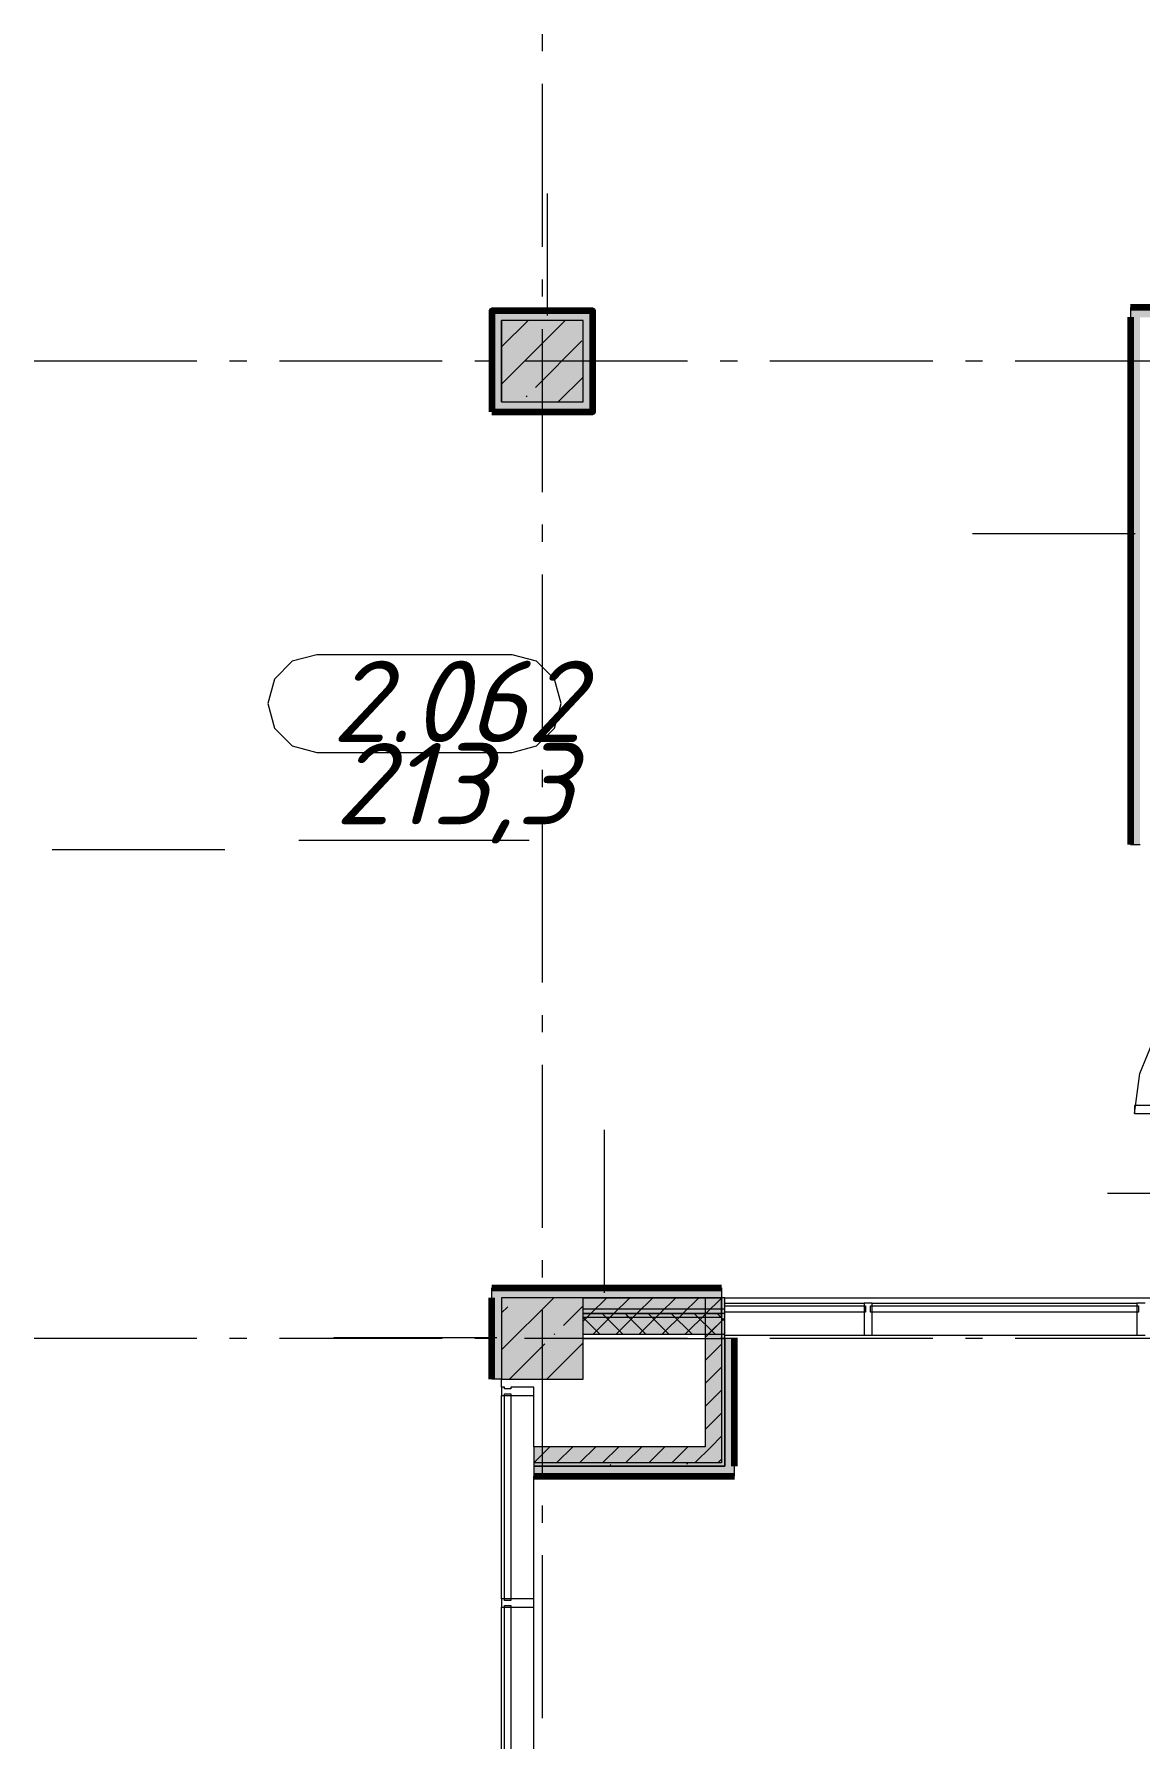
# Model space of a CAD drawing. Header units: millimetres. Extents: x -537608 to 253996, y -217170 to 186033.
# Drawn here: x -359182 to -352393, y -24360 to -13892 of the extents above; entities that cross this region are included whole.
import ezdxf

# ---------------------------------------------------------------- set-up
doc = ezdxf.new("R2010")
doc.units = ezdxf.units.MM
doc.layers.add('16) Лак 1.6м', color=160, linetype='Continuous', lineweight=90)
doc.layers.add('PDF _Геометрия', color=7, linetype='Continuous')
doc.layers.add('PDF _Текст', color=7, linetype='Continuous')
doc.layers.add('PDF _Сплошная заливка', color=7, linetype='Continuous', true_color=0xffffff)
doc.styles.add('PDF ISOCPEUR Italic', font='isocpeui.ttf')

msp = doc.modelspace()

# ---------------------------------------------------------------- hatches: boundary and pattern name
at = {"layer": 'PDF _Сплошная заливка', "true_color": 0xfec501, "transparency": 33554559}
for points in [[(-355811.3724, -15650.6602), (-355811.3724, -15590.6605), (-356371.4591, -15590.6605), (-356371.4591, -15650.6602), (-356311.3745, -15650.6602)], [(-352011.3734, -15630.6605), (-352011.3734, -15570.6609), (-352451.3683, -15570.6609), (-352451.3683, -15630.6605), (-352391.3698, -15630.6605)], [(-355811.3724, -16210.6605), (-355751.3738, -16210.6605), (-355751.3738, -16150.6614), (-356311.4606, -16150.6614), (-356311.3745, -16210.6605)]]:
    msp.add_hatch(color=40, dxfattribs=at).paths.add_polyline_path(points)
at = {"layer": 'PDF _Сплошная заливка', "true_color": 0xff7d7d, "transparency": 33554559}
msp.add_hatch(color=11, dxfattribs=at).paths.add_polyline_path([(-354961.3687, -21650.6621), (-354961.3687, -21590.6625), (-356371.373, -21590.6625), (-356371.373, -21650.6621), (-355811.3724, -21650.6621)])
at = {"layer": 'PDF _Сплошная заливка', "transparency": 33554559}
msp.add_hatch(color=256, dxfattribs=at).paths.add_polyline_path([(-354961.3687, -22665.6632), (-354941.3721, -22665.6632), (-354941.3721, -21650.6621), (-354961.3687, -21650.6621), (-354961.3687, -22565.6628)])
at = {"layer": 'PDF _Сплошная заливка', "true_color": 0x56bc34, "transparency": 33554559}
for points in [[(-354941.3721, -22685.6626), (-354881.3736, -22685.6626), (-354881.3736, -21900.6621), (-354941.3721, -21900.6621), (-354941.3721, -22529.3344)], [(-354881.3736, -22745.6622), (-354881.3736, -22685.6626), (-356114.3706, -22685.6626), (-356114.3706, -22745.6622), (-354939.4258, -22745.6622)]]:
    msp.add_hatch(color=85, dxfattribs=at).paths.add_polyline_path(points)

# ---------------------------------------------------------------- linework, layer by layer
at = {"layer": '16) Лак 1.6м'}
for p, q in [((-352011.3734, -15570.6609), (-352451.3683, -15570.6609)), ((-352451.3683, -15630.6605), (-352451.3683, -18868.5045)), ((-356371.373, -21590.6625), (-354961.3687, -21590.6625)), ((-356371.373, -22150.6621), (-356371.373, -21650.6621)), ((-354881.3736, -22685.6626), (-354881.3736, -21900.6621)), ((-356114.3706, -22745.6622), (-354881.3736, -22745.6622))]:
    msp.add_line(p, q, dxfattribs=at)
msp.add_lwpolyline([(-356371.4591, -16210.6605), (-355751.3738, -16210.6605), (-355751.3738, -15590.6605), (-356371.4591, -15590.6605)], close=True, dxfattribs=at)
at = {"layer": 'PDF _Геометрия', "color": 253, "lineweight": 9, "true_color": 0xaaaaaa}
for p, q in [((-356061.3734, -13997.7499), (-356061.3734, -13891.9173)), ((-356061.3734, -15197.7504), (-356061.3734, -14197.7493)), ((-356061.3734, -15503.5845), (-356061.3734, -15397.7505)), ((-356061.3734, -16703.5843), (-356061.3734, -15703.5839)), ((-358181.6977, -15900.6598), (-359181.702, -15900.6598)), ((-357875.8662, -15900.6598), (-357981.6968, -15900.6598)), ((-356675.8611, -15900.6598), (-357675.8653, -15900.6598)), ((-356370.0296, -15900.6598), (-356475.8689, -15900.6598)), ((-355170.0331, -15900.6598), (-356170.0288, -15900.6598)), ((-354864.2016, -15900.6598), (-354970.0322, -15900.6598)), ((-353664.1965, -15900.6598), (-354664.2007, -15900.6598)), ((-353358.365, -15900.6598), (-353464.1956, -15900.6598)), ((-352158.3599, -15900.6598), (-353158.3641, -15900.6598)), ((-356061.3734, -17009.4176), (-356061.3734, -16903.5838)), ((-356061.3734, -18209.4176), (-356061.3734, -17209.4171)), ((-357596.3869, -17742.9822), (-357706.1962, -17852.7888)), ((-357446.3863, -17702.7898), (-357596.3869, -17742.9822)), ((-356246.3897, -17702.7898), (-357446.3863, -17702.7898)), ((-356096.3891, -17742.9822), (-356246.3897, -17702.7898)), ((-355986.5798, -17852.7888), (-356096.3891, -17742.9822)), ((-357706.1962, -17852.7888), (-357746.3875, -18002.7894)), ((-355946.3885, -18002.7894), (-355986.5798, -17852.7888)), ((-357746.3875, -18002.7894), (-357706.1962, -18152.7892)), ((-355986.5798, -18152.7892), (-355946.3885, -18002.7894)), ((-357706.1962, -18152.7892), (-357596.3869, -18262.5975)), ((-356096.3891, -18262.5975), (-355986.5798, -18152.7892)), ((-357596.3869, -18262.5975), (-357446.3863, -18302.7899)), ((-357446.3863, -18302.7899), (-356246.3897, -18302.7899)), ((-356246.3897, -18302.7899), (-356096.3891, -18262.5975)), ((-356061.3734, -18515.251), (-356061.3734, -18409.4182)), ((-356061.3734, -19715.2524), (-356061.3734, -18715.2518)), ((-357555.4205, -18840.8251), (-356142.514, -18840.8251)), ((-358011.3732, -18900.661), (-359071.7032, -18900.661)), ((-356061.3734, -20021.0855), (-356061.3734, -19915.2516)), ((-356061.3734, -21221.0852), (-356061.3734, -20221.0858)), ((-356061.3734, -21526.9188), (-356061.3734, -21421.0844)), ((-356061.3734, -22726.9186), (-356061.3734, -21726.9186)), ((-358181.6977, -21900.6621), (-359181.702, -21900.6621)), ((-357875.8662, -21900.6621), (-357981.6968, -21900.6621)), ((-356675.8611, -21900.6621), (-357675.8653, -21900.6621)), ((-356370.0296, -21900.6621), (-356475.8689, -21900.6621)), ((-355170.0331, -21900.6621), (-356170.0288, -21900.6621)), ((-354864.2016, -21900.6621), (-354970.0322, -21900.6621)), ((-353664.1965, -21900.6621), (-354664.2007, -21900.6621)), ((-353358.365, -21900.6621), (-353464.1956, -21900.6621)), ((-352158.3599, -21900.6621), (-353158.3641, -21900.6621)), ((-356061.3734, -23032.7522), (-356061.3734, -22926.9195)), ((-356061.3734, -24232.753), (-356061.3734, -23232.7531))]:
    msp.add_line(p, q, dxfattribs=at)
at = {"layer": 'PDF _Геометрия', "lineweight": 9}
for p, q in [((-356029.4581, -15620.6611), (-356029.4581, -14871.0073)), ((-355811.3724, -15590.6605), (-356371.4591, -15590.6605)), ((-356371.4591, -15590.6605), (-356371.4591, -15650.6602)), ((-355751.3738, -15590.6605), (-355811.3724, -15590.6605)), ((-355751.3738, -16150.6614), (-355751.3738, -15590.6605)), ((-352451.3683, -15570.6609), (-352451.3683, -15630.6605)), ((-356371.4591, -15650.6602), (-356371.4591, -16210.6605)), ((-356311.4606, -16150.6614), (-356311.4606, -15650.6602)), ((-356311.3745, -16041.2908), (-355920.7424, -15650.6602)), ((-356311.3745, -15813.1922), (-356148.8351, -15650.6602)), ((-355811.3724, -15650.6602), (-356311.3745, -15650.6602)), ((-356311.3745, -15650.6602), (-356311.3745, -16150.6614)), ((-355811.3724, -16150.6614), (-355811.3724, -15650.6602)), ((-356103.1321, -16061.1529), (-355818.0121, -15776.0311)), ((-355964.5422, -16150.6614), (-355811.3724, -15997.4884)), ((-356160.1596, -16118.1784), (-356155.4145, -16113.4368)), ((-356371.4591, -16210.6605), (-356311.4606, -16210.6605)), ((-356311.4606, -16210.6605), (-355751.3738, -16210.6605)), ((-356311.3745, -16150.6614), (-355811.3724, -16150.6614)), ((-355751.3738, -16210.6605), (-355751.3738, -16150.6614)), ((-352421.3734, -16961.3723), (-353421.3691, -16961.3723)), ((-352451.3683, -18868.5045), (-352391.3698, -18868.5045)), ((-352393.9964, -20274.7831), (-352299.0942, -20045.6614)), ((-352426.3682, -20520.6613), (-352393.9964, -20274.7831)), ((-351476.3728, -20470.6616), (-352426.3682, -20470.6616)), ((-352426.3682, -20470.6616), (-352426.3682, -20520.6613)), ((-355679.9388, -21620.6617), (-355679.9388, -20620.6617)), ((-352426.3682, -20520.6613), (-351476.3728, -20520.6613)), ((-351591.3664, -21010.6414), (-352591.3707, -21010.6414)), ((-356371.373, -21650.6621), (-356371.373, -21590.6625)), ((-356311.3745, -21971.8537), (-355990.1795, -21650.6621)), ((-355811.3724, -21650.6621), (-356311.3745, -21650.6621)), ((-356311.3745, -21650.6621), (-356311.3745, -22150.6621)), ((-355811.3724, -21654.2865), (-355807.7468, -21650.6621)), ((-355811.3724, -22150.6621), (-355811.3724, -21650.6621)), ((-354961.3687, -21650.6621), (-355811.3724, -21650.6621)), ((-355811.3724, -21650.6621), (-354961.3687, -21650.6621)), ((-355766.3239, -21750.6625), (-355666.3235, -21650.6621)), ((-355624.9007, -21750.6625), (-355524.9002, -21650.6621)), ((-355483.4774, -21750.6625), (-355383.4856, -21650.6621)), ((-355342.0628, -21750.6625), (-355242.0623, -21650.6621)), ((-355200.6395, -21750.6625), (-355100.639, -21650.6621)), ((-354961.3687, -21650.6621), (-355061.3692, -21650.6621)), ((-355061.3692, -21650.6621), (-355061.3692, -22565.6628)), ((-355061.3692, -21752.8154), (-354961.3687, -21652.815)), ((-354961.3687, -21652.815), (-355059.2162, -21750.6625)), ((-354961.3687, -21590.6625), (-354961.3687, -21650.6621)), ((-354941.3721, -21650.6621), (-354961.3687, -21650.6621)), ((-354961.3687, -21750.6625), (-354961.3687, -21650.6621)), ((-354961.3687, -21650.6621), (-354961.3687, -22565.6628)), ((-354941.3721, -22565.6628), (-354941.3721, -21650.6621)), ((-356311.3745, -21743.7552), (-356274.2059, -21706.5937)), ((-355932.0584, -21820.6416), (-355811.3724, -21699.9518)), ((-354941.3721, -21720.6616), (-355811.3724, -21720.6616)), ((-355811.3724, -21795.7088), (-355761.3205, -21745.6617)), ((-355811.3724, -21745.6617), (-354941.3721, -21745.6617)), ((-354961.3687, -21750.6625), (-355811.3724, -21750.6625)), ((-355811.3724, -21770.6618), (-354961.3687, -21770.6618)), ((-355708.1598, -21875.662), (-355811.3724, -21772.4547)), ((-355749.9012, -21875.662), (-355619.9058, -21745.6617)), ((-355566.7451, -21875.662), (-355696.7404, -21745.6617)), ((-355608.478, -21875.662), (-355478.4825, -21745.6617)), ((-355425.3218, -21875.662), (-355555.3172, -21745.6617)), ((-355467.0633, -21875.662), (-355337.0593, -21745.6617)), ((-355283.8986, -21875.662), (-355413.9025, -21745.6617)), ((-355325.64, -21875.662), (-355195.636, -21745.6617)), ((-355142.4753, -21875.662), (-355272.4792, -21745.6617)), ((-355184.2168, -21875.662), (-355054.2213, -21745.6617)), ((-355001.052, -21875.662), (-355131.056, -21745.6617)), ((-354941.3721, -21793.9261), (-354989.6327, -21745.6617)), ((-354961.3687, -21770.6618), (-354961.3687, -21750.6625)), ((-354941.3721, -21683.662), (-354086.3736, -21683.662)), ((-354941.3721, -21700.6623), (-354086.3736, -21700.6623)), ((-354941.3721, -21745.6617), (-354941.3721, -21720.6616)), ((-354086.3736, -21740.662), (-354941.3721, -21740.662)), ((-354941.3721, -21875.662), (-354941.3721, -21745.6617)), ((-354036.3734, -21683.662), (-354086.3736, -21683.662)), ((-354086.3736, -21683.662), (-354086.3736, -21700.6623)), ((-354086.3736, -21700.6623), (-354086.3736, -21740.662)), ((-354086.3736, -21700.6623), (-354076.3667, -21700.6623)), ((-354076.3667, -21740.662), (-354086.3736, -21740.662)), ((-354086.3736, -21740.662), (-354086.3736, -21880.6622)), ((-354076.3667, -21700.6623), (-354076.3667, -21740.662)), ((-354046.3717, -21740.662), (-354046.3717, -21700.6623)), ((-354046.3717, -21700.6623), (-354036.3734, -21700.6623)), ((-354036.3734, -21740.662), (-354046.3717, -21740.662)), ((-354036.3734, -21700.6623), (-354036.3734, -21683.662)), ((-354036.3734, -21683.662), (-352411.3664, -21683.662)), ((-354036.3734, -21740.662), (-354036.3734, -21700.6623)), ((-354036.3734, -21700.6623), (-352411.3664, -21700.6623)), ((-354036.3734, -21880.6622), (-354036.3734, -21740.662)), ((-352411.3664, -21740.662), (-354036.3734, -21740.662)), ((-352361.3662, -21683.662), (-352411.3664, -21683.662)), ((-352411.3664, -21683.662), (-352411.3664, -21700.6623)), ((-352411.3664, -21700.6623), (-352411.3664, -21740.662)), ((-352411.3664, -21700.6623), (-352401.3682, -21700.6623)), ((-352401.3682, -21740.662), (-352411.3664, -21740.662)), ((-352411.3664, -21740.662), (-352411.3664, -21880.6622)), ((-352401.3682, -21700.6623), (-352401.3682, -21740.662)), ((-355989.0858, -21877.6674), (-355984.3407, -21872.9255)), ((-355811.3724, -21875.662), (-354941.3721, -21875.662)), ((-355061.3692, -21894.2365), (-354961.3687, -21794.2362)), ((-355042.7935, -21875.662), (-354941.3721, -21774.2362)), ((-354941.3721, -21900.6621), (-354941.3721, -21875.662)), ((-356341.3695, -21897.987), (-357341.3737, -21897.987)), ((-356262.0805, -22150.6621), (-356046.1133, -21934.6917)), ((-356033.9793, -22150.6621), (-355811.3724, -21928.0514)), ((-355811.3724, -21900.6621), (-354941.3721, -21900.6621)), ((-355061.3692, -22035.6582), (-354961.3687, -21935.6583)), ((-354941.3721, -21880.6622), (-354086.3736, -21880.6622)), ((-354881.3736, -21900.6621), (-354941.3721, -21900.6621)), ((-354941.3721, -21900.6621), (-354941.3721, -22685.6626)), ((-354086.3736, -21880.6622), (-354036.3734, -21880.6622)), ((-354036.3734, -21880.6622), (-352411.3664, -21880.6622)), ((-352411.3664, -21880.6622), (-352361.3662, -21880.6622)), ((-355061.3692, -22177.0799), (-354961.3687, -22077.0794)), ((-356311.3745, -22150.6621), (-356371.373, -22150.6621)), ((-356311.3745, -22150.6621), (-355811.3724, -22150.6621)), ((-356294.3748, -22200.6623), (-356311.3745, -22200.6623)), ((-356311.3745, -22200.6623), (-356311.3745, -22250.6624)), ((-356311.3745, -23500.6624), (-356311.3745, -22250.6624)), ((-356311.3745, -22250.6624), (-356294.3748, -22250.6624)), ((-356294.3748, -22210.6627), (-356294.3748, -22200.6623)), ((-356254.3729, -22210.6627), (-356294.3748, -22210.6627)), ((-356294.3748, -22250.6624), (-356294.3748, -22240.662)), ((-356294.3748, -22240.662), (-356254.3729, -22240.662)), ((-356294.3748, -22250.6624), (-356254.3729, -22250.6624)), ((-356294.3748, -23500.6624), (-356294.3748, -22250.6624)), ((-356114.3706, -22200.6623), (-356254.3729, -22200.6623)), ((-356254.3729, -22200.6623), (-356254.3729, -22210.6627)), ((-356254.3729, -22240.662), (-356254.3729, -22250.6624)), ((-356254.3729, -22250.6624), (-356254.3729, -23500.6624)), ((-356254.3729, -22250.6624), (-356114.3706, -22250.6624)), ((-356114.3706, -22250.6624), (-356114.3706, -22200.6623)), ((-356114.3706, -22565.6628), (-356114.3706, -22250.6624)), ((-355061.3692, -22318.501), (-354961.3687, -22218.5005)), ((-355061.3692, -22459.9215), (-354961.3687, -22359.9211)), ((-355025.6904, -22565.6628), (-354961.3687, -22501.3439)), ((-356114.3706, -22664.3941), (-356015.6361, -22565.6628)), ((-355061.3692, -22565.6628), (-356114.3706, -22565.6628)), ((-356114.3706, -22565.6628), (-356114.3706, -22665.6632)), ((-355974.2132, -22665.6632), (-355874.2214, -22565.6628)), ((-355832.7986, -22665.6632), (-355732.7982, -22565.6628)), ((-355691.3753, -22665.6632), (-355591.3749, -22565.6628)), ((-355549.952, -22665.6632), (-355449.9516, -22565.6628)), ((-355408.5288, -22665.6632), (-355308.5284, -22565.6628)), ((-355267.1141, -22665.6632), (-355167.1137, -22565.6628)), ((-355125.6908, -22665.6632), (-355025.6904, -22565.6628)), ((-354961.3687, -22565.6628), (-354961.3687, -22665.6632)), ((-354941.3721, -22665.6632), (-354941.3721, -22565.6628)), ((-356114.3706, -22665.6632), (-356114.3706, -22685.6626)), ((-354961.3687, -22665.6632), (-356114.3706, -22665.6632)), ((-354941.3721, -22685.6626), (-356114.3706, -22685.6626)), ((-356114.3706, -22685.6626), (-356114.3706, -22745.6622)), ((-356114.3706, -22685.6626), (-354941.3721, -22685.6626)), ((-354984.2675, -22665.6632), (-354961.3687, -22642.7655)), ((-354941.3721, -22685.6626), (-354941.3721, -22665.6632)), ((-354881.3736, -22745.6622), (-354881.3736, -22685.6626)), ((-356114.3706, -23500.6624), (-356114.3706, -22745.6622)), ((-356294.3748, -23500.6624), (-356311.3745, -23500.6624)), ((-356311.3745, -23500.6624), (-356311.3745, -23550.6626)), ((-356311.3745, -24875.664), (-356311.3745, -23550.6626)), ((-356311.3745, -23550.6626), (-356294.3748, -23550.6626)), ((-356294.3748, -23510.6629), (-356294.3748, -23500.6624)), ((-356254.3729, -23500.6624), (-356294.3748, -23500.6624)), ((-356254.3729, -23510.6629), (-356294.3748, -23510.6629)), ((-356294.3748, -23550.6626), (-356294.3748, -23540.6622)), ((-356294.3748, -23540.6622), (-356254.3729, -23540.6622)), ((-356294.3748, -23550.6626), (-356254.3729, -23550.6626)), ((-356294.3748, -24875.664), (-356294.3748, -23550.6626)), ((-356114.3706, -23500.6624), (-356254.3729, -23500.6624)), ((-356254.3729, -23500.6624), (-356254.3729, -23510.6629)), ((-356254.3729, -23540.6622), (-356254.3729, -23550.6626)), ((-356254.3729, -23550.6626), (-356254.3729, -24875.664)), ((-356254.3729, -23550.6626), (-356114.3706, -23550.6626)), ((-356114.3706, -23550.6626), (-356114.3706, -23500.6624)), ((-356114.3706, -24875.664), (-356114.3706, -23550.6626))]:
    msp.add_line(p, q, dxfattribs=at)
at = {"layer": 'PDF _Геометрия', "color": 9, "lineweight": 9, "true_color": 0xc0c0c0}
for p, q in [((-354939.4258, -21650.6621), (-352317.3685, -21650.6621)), ((-356311.3745, -22200.6623), (-356311.3745, -22150.6621))]:
    msp.add_line(p, q, dxfattribs=at)
at = {"layer": 'PDF _Геометрия', "color": 8, "lineweight": 9, "true_color": 0x787878}
for p, q in [((-355548.1694, -21768.1031), (-355541.4608, -21768.1031)), ((-354941.3721, -21864.6592), (-354944.3346, -21869.7876)), ((-356056.1719, -22682.5042), (-356049.4633, -22682.5042)), ((-355852.9675, -22682.5042), (-355846.2674, -22682.5042)), ((-355641.8315, -22679.9045), (-355645.1815, -22674.0969)), ((-355344.9735, -22682.5042), (-355338.265, -22682.5042)), ((-355171.4024, -22669.4858), (-355174.7523, -22675.2945)), ((-355051.922, -22685.6626), (-355052.8435, -22684.0619)), ((-355040.1669, -22682.5042), (-355033.4669, -22682.5042))]:
    msp.add_line(p, q, dxfattribs=at)
at = {"layer": 'PDF _Сплошная заливка', "color": 40, "lineweight": 35, "true_color": 0xfec501, "transparency": 33554559}
for points in [[(-355751.3738, -16150.6614), (-355751.3738, -15590.6605), (-355811.3724, -16150.6614), (-355811.3724, -15590.6605)], [(-356311.4606, -16210.6605), (-356311.4606, -15650.6602), (-356371.4591, -16210.6605), (-356371.4591, -15650.6602)], [(-352391.3698, -18868.5045), (-352391.3698, -15630.6605), (-352451.3683, -18868.5045), (-352451.3683, -15630.6605)]]:
    msp.add_solid(points, dxfattribs=at)
at = {"layer": 'PDF _Сплошная заливка', "lineweight": 35, "transparency": 33554559}
for points in [[(-356311.3745, -16150.6614), (-355811.3724, -16150.6614), (-356311.3745, -15650.6602), (-355811.3724, -15650.6602)], [(-356311.3745, -22150.6621), (-355811.3724, -22150.6621), (-356311.3745, -21650.6621), (-355811.3724, -21650.6621)], [(-354961.3687, -21750.6625), (-354961.3687, -21650.6621), (-355811.3724, -21750.6625), (-355811.3724, -21650.6621)], [(-354961.3687, -22565.6628), (-354961.3687, -21650.6621), (-355061.3692, -22565.6628), (-355061.3692, -21650.6621)], [(-354941.3721, -21875.662), (-354941.3721, -21745.6617), (-355811.3724, -21875.662), (-355811.3724, -21745.6617)], [(-354961.3687, -21770.6618), (-354961.3687, -21750.6625), (-355811.3724, -21770.6618), (-355811.3724, -21750.6625)], [(-356114.3706, -22665.6632), (-354961.3687, -22665.6632), (-356114.3706, -22565.6628), (-354961.3687, -22565.6628)], [(-356114.3706, -22685.6626), (-354941.3721, -22685.6626), (-356114.3706, -22665.6632), (-354941.3721, -22665.6632)]]:
    msp.add_solid(points, dxfattribs=at)
at = {"layer": 'PDF _Сплошная заливка', "color": 11, "lineweight": 35, "true_color": 0xff7d7d, "transparency": 33554559}
msp.add_solid([(-356311.3745, -22150.6621), (-356311.3745, -21650.6621), (-356371.373, -22150.6621), (-356371.373, -21650.6621)], dxfattribs=at)

# ---------------------------------------------------------------- texts
at = {"layer": 'PDF _Текст', "char_height": 500, "attachment_point": 4, "style": 'PDF ISOCPEUR Italic'}
for s, insert in [('2.062', (-357353.7145, -17989.4995)), ('213,3', (-357334.7168, -18553.4498))]:
    msp.add_mtext(s, dxfattribs=dict(at, insert=insert))

doc.saveas('drawing.dxf')
